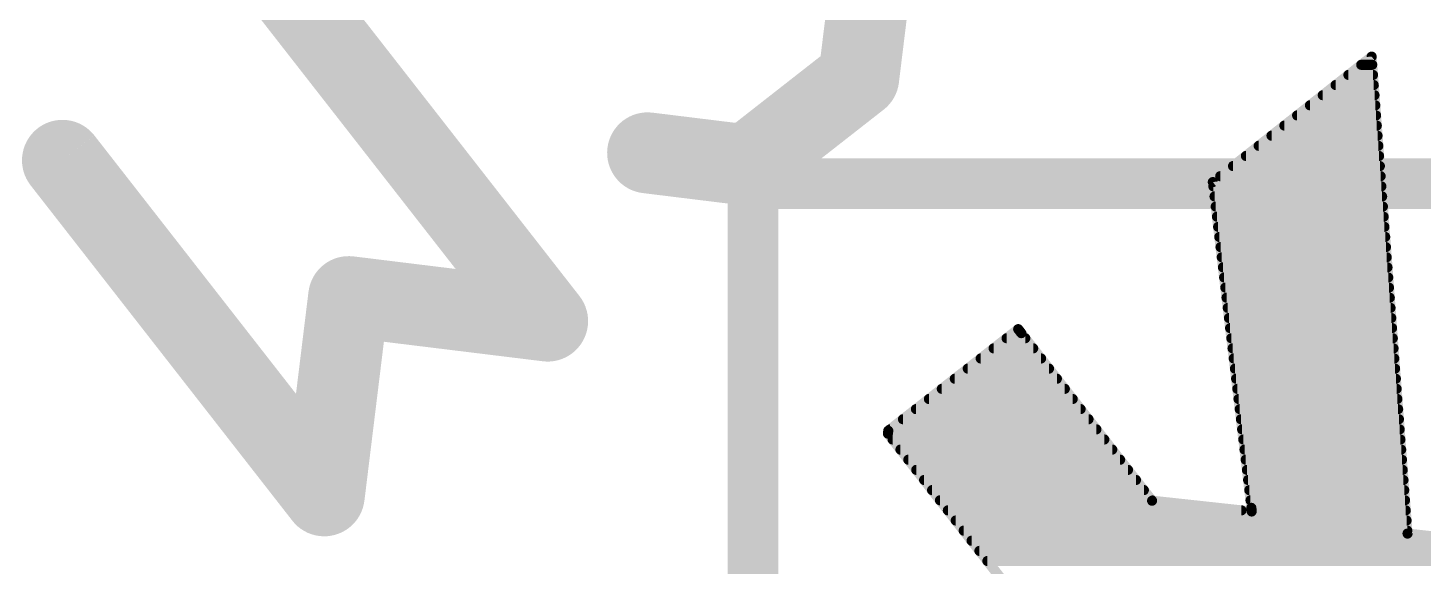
# Model space of a CAD drawing. Extents: x -0.1 to 20.3, y -11.4 to 28.1.
# Drawn here: x 3.719 to 7.223, y 11.011 to 12.361 of the extents above; entities that cross this region are included whole.
import ezdxf

# ---------------------------------------------------------------- set-up
doc = ezdxf.new("R2010")
doc.units = 0
for name, color, linetype in [('21', 41, 'CONTINUOUS'), ('22', 40, 'CONTINUOUS'), ('51', 53, 'CONTINUOUS')]:
    doc.layers.add(name, color=color, linetype=linetype)

msp = doc.modelspace()

# ---------------------------------------------------------------- linework, layer by layer
at = {"layer": '21', "const_width": 0.127}
for points in [[(10.54, 11.97), (5.54, 11.97)], [(5.54, 11.97), (5.54, 8.77)]]:
    msp.add_lwpolyline(points, dxfattribs=at)
at = {"layer": '21', "const_width": 0.0635}
for points in [[(5.54, 12.0018, 1), (5.54, 11.9383)], [(5.5717, 11.97, 1), (5.5083, 11.97)]]:
    msp.add_lwpolyline(points, format="xyb", dxfattribs=at)
at = {"layer": '22'}
for points, const_width in [([(5.8363, 12.4856), (5.8056, 12.2358)], 0.2032), ([(5.0244, 11.6255), (4.367, 12.4668)], 0.2032), ([(5.8056, 12.2358), (5.5252, 12.0167)], 0.2032), ([(7.0935, 12.2888), (6.6947, 11.9741)], 0.0254), ([(7.1836, 11.0925), (7.0935, 12.2888)], 0.0254), ([(7.0674, 12.2682), (7.095, 12.2682)], 0.0254), ([(7.003, 12.2174), (7.0989, 12.2174)], 0.0254), ([(7.0352, 12.2428), (7.097, 12.2428)], 0.0254), ([(6.9708, 12.192), (7.1008, 12.192)], 0.0254), ([(6.9386, 12.1666), (7.1027, 12.1666)], 0.0254), ([(3.8061, 12.0286), (4.4635, 11.1872)], 0.2032), ([(5.5252, 12.0167), (5.2754, 12.0474)], 0.2032), ([(6.8743, 12.1158), (7.1065, 12.1158)], 0.0254), ([(6.9064, 12.1412), (7.1046, 12.1412)], 0.0254), ([(6.8421, 12.0904), (7.1084, 12.0904)], 0.0254), ([(6.7777, 12.0396), (7.1123, 12.0396)], 0.0254), ([(6.8099, 12.065), (7.1104, 12.065)], 0.0254), ([(6.7455, 12.0142), (7.1142, 12.0142)], 0.0254), ([(6.6947, 11.9741), (6.7916, 11.1569)], 0.0254), ([(6.7133, 11.9888), (7.1161, 11.9888)], 0.0254), ([(6.696, 11.9634), (7.118, 11.9634)], 0.0254), ([(6.699, 11.938), (7.1199, 11.938)], 0.0254), ([(6.702, 11.9126), (7.1218, 11.9126)], 0.0254), ([(6.705, 11.8872), (7.1237, 11.8872)], 0.0254), ([(6.708, 11.8618), (7.1257, 11.8618)], 0.0254), ([(6.711, 11.8364), (7.1276, 11.8364)], 0.0254), ([(6.714, 11.811), (7.1295, 11.811)], 0.0254), ([(4.4635, 11.1872), (4.5248, 11.6868)], 0.2032), ([(4.5248, 11.6868), (5.0244, 11.6255)], 0.2032), ([(6.7171, 11.7856), (7.1314, 11.7856)], 0.0254), ([(6.7201, 11.7602), (7.1333, 11.7602)], 0.0254), ([(6.7231, 11.7348), (7.1352, 11.7348)], 0.0254), ([(6.7261, 11.7094), (7.1371, 11.7094)], 0.0254), ([(6.7291, 11.684), (7.1391, 11.684)], 0.0254), ([(6.7321, 11.6586), (7.141, 11.6586)], 0.0254), ([(6.7351, 11.6332), (7.1429, 11.6332)], 0.0254), ([(6.206, 11.6052), (5.8798, 11.3504)], 0.0254), ([(6.2138, 11.5952), (6.206, 11.6052)], 0.0254), ([(6.5422, 11.1749), (6.2138, 11.5952)], 0.0254), ([(6.7381, 11.6078), (7.1448, 11.6078)], 0.0254), ([(6.1443, 11.557), (6.2437, 11.557)], 0.0254), ([(6.1768, 11.5824), (6.2239, 11.5824)], 0.0254), ([(6.7411, 11.5824), (7.1467, 11.5824)], 0.0254), ([(6.7442, 11.557), (7.1486, 11.557)], 0.0254), ([(6.1118, 11.5316), (6.2635, 11.5316)], 0.0254), ([(6.7472, 11.5316), (7.1505, 11.5316)], 0.0254), ([(6.0468, 11.4808), (6.3032, 11.4808)], 0.0254), ([(6.0793, 11.5062), (6.2834, 11.5062)], 0.0254), ([(6.7502, 11.5062), (7.1525, 11.5062)], 0.0254), ([(6.7532, 11.4808), (7.1544, 11.4808)], 0.0254), ([(6.0142, 11.4554), (6.3231, 11.4554)], 0.0254), ([(6.7562, 11.4554), (7.1563, 11.4554)], 0.0254), ([(5.9817, 11.43), (6.3429, 11.43)], 0.0254), ([(6.7592, 11.43), (7.1582, 11.43)], 0.0254), ([(5.9167, 11.3792), (6.3826, 11.3792)], 0.0254), ([(5.9492, 11.4046), (6.3628, 11.4046)], 0.0254), ([(6.7622, 11.4046), (7.1601, 11.4046)], 0.0254), ([(6.7652, 11.3792), (7.162, 11.3792)], 0.0254), ([(5.8798, 11.3504), (5.8789, 11.3432)], 0.0254), ([(5.8789, 11.3432), (7.069, 9.82)], 0.0254), ([(5.8842, 11.3538), (6.4025, 11.3538)], 0.0254), ([(6.7682, 11.3538), (7.1639, 11.3538)], 0.0254), ([(5.8905, 11.3284), (6.4223, 11.3284)], 0.0254), ([(6.7712, 11.3284), (7.1659, 11.3284)], 0.0254), ([(5.9103, 11.303), (6.4422, 11.303)], 0.0254), ([(5.9301, 11.2776), (6.462, 11.2776)], 0.0254), ([(6.7743, 11.303), (7.1678, 11.303)], 0.0254), ([(6.7773, 11.2776), (7.1697, 11.2776)], 0.0254), ([(5.95, 11.2522), (6.4818, 11.2522)], 0.0254), ([(6.7803, 11.2522), (7.1716, 11.2522)], 0.0254), ([(5.9698, 11.2268), (6.5017, 11.2268)], 0.0254), ([(5.9897, 11.2014), (6.5215, 11.2014)], 0.0254), ([(6.7833, 11.2268), (7.1735, 11.2268)], 0.0254), ([(6.7863, 11.2014), (7.1754, 11.2014)], 0.0254), ([(6.0095, 11.176), (6.5414, 11.176)], 0.0254), ([(6.7923, 11.1478), (6.5422, 11.1749)], 0.0254), ([(6.7893, 11.176), (7.1773, 11.176)], 0.0254), ([(6.0294, 11.1506), (6.7667, 11.1506)], 0.0254), ([(6.7916, 11.1569), (6.7923, 11.1478)], 0.0254), ([(6.7921, 11.1506), (7.1792, 11.1506)], 0.0254), ([(6.0492, 11.1252), (7.1812, 11.1252)], 0.0254), ([(6.0691, 11.0998), (7.1831, 11.0998)], 0.0254), ([(6.0889, 11.0744), (7.3461, 11.0744)], 0.0254), ([(7.9852, 11.0031), (7.1836, 11.0925)], 0.0254), ([(6.1087, 11.049), (7.5739, 11.049)], 0.0254), ([(6.1286, 11.0236), (7.8017, 11.0236)], 0.0254)]:
    msp.add_lwpolyline(points, dxfattribs=dict(at, const_width=const_width))
for points, const_width in [([(5.8369, 12.1958, 1), (5.7744, 12.2759)], 0.1016), ([(7.0998, 12.2893, 1), (7.0872, 12.2884)], 0.0127), ([(7.0974, 12.2838, 1), (7.0896, 12.2938)], 0.0127), ([(5.7552, 12.242, 1), (5.8561, 12.2296)], 0.1016), ([(7.0674, 12.2745, 1), (7.0674, 12.2619)], 0.0127), ([(7.095, 12.2619, 1), (7.095, 12.2745)], 0.0127), ([(7.003, 12.2238, 1), (7.003, 12.2111)], 0.0127), ([(7.0352, 12.2492, 1), (7.0352, 12.2365)], 0.0127), ([(7.097, 12.2365, 1), (7.097, 12.2492)], 0.0127), ([(7.0989, 12.2111, 1), (7.0989, 12.2238)], 0.0127), ([(6.9708, 12.1983, 1), (6.9708, 12.1857)], 0.0127), ([(7.1008, 12.1857, 1), (7.1008, 12.1983)], 0.0127), ([(6.9386, 12.173, 1), (6.9386, 12.1603)], 0.0127), ([(7.1027, 12.1603, 1), (7.1027, 12.173)], 0.0127), ([(3.8461, 12.0599, 1), (3.7661, 11.9973)], 0.1016), ([(5.2816, 12.0978, 1), (5.2692, 11.997)], 0.1016), ([(6.8743, 12.1221, 1), (6.8743, 12.1095)], 0.0127), ([(6.9064, 12.1476, 1), (6.9064, 12.1349)], 0.0127), ([(7.1046, 12.1349, 1), (7.1046, 12.1476)], 0.0127), ([(7.1065, 12.1095, 1), (7.1065, 12.1221)], 0.0127), ([(5.4939, 12.0568, 1), (5.5565, 11.9767)], 0.1016), ([(5.519, 11.9663, 1), (5.5314, 12.0671)], 0.1016), ([(6.8421, 12.0968, 1), (6.8421, 12.0841)], 0.0127), ([(7.1084, 12.0841, 1), (7.1084, 12.0968)], 0.0127), ([(6.7777, 12.0459, 1), (6.7777, 12.0333)], 0.0127), ([(6.8099, 12.0714, 1), (6.8099, 12.0587)], 0.0127), ([(7.1104, 12.0587, 1), (7.1104, 12.0714)], 0.0127), ([(7.1123, 12.0333, 1), (7.1123, 12.0459)], 0.0127), ([(6.7455, 12.0206, 1), (6.7455, 12.0079)], 0.0127), ([(7.1142, 12.0079, 1), (7.1142, 12.0206)], 0.0127), ([(6.701, 11.9749, 1), (6.6884, 11.9734)], 0.0127), ([(6.6908, 11.9791, 1), (6.6987, 11.9691)], 0.0127), ([(6.7133, 11.9952, 1), (6.7133, 11.9825)], 0.0127), ([(7.1161, 11.9825, 1), (7.1161, 11.9952)], 0.0127), ([(6.696, 11.9697, 1), (6.696, 11.9571)], 0.0127), ([(6.699, 11.9444, 1), (6.699, 11.9317)], 0.0127), ([(7.118, 11.9571, 1), (7.118, 11.9697)], 0.0127), ([(7.1199, 11.9317, 1), (7.1199, 11.9444)], 0.0127), ([(6.702, 11.919, 1), (6.702, 11.9063)], 0.0127), ([(7.1218, 11.9063, 1), (7.1218, 11.919)], 0.0127), ([(6.705, 11.8935, 1), (6.705, 11.8809)], 0.0127), ([(7.1237, 11.8809, 1), (7.1237, 11.8935)], 0.0127), ([(6.708, 11.8681, 1), (6.708, 11.8555)], 0.0127), ([(6.711, 11.8428, 1), (6.711, 11.8301)], 0.0127), ([(7.1257, 11.8555, 1), (7.1257, 11.8681)], 0.0127), ([(7.1276, 11.8301, 1), (7.1276, 11.8428)], 0.0127), ([(6.714, 11.8173, 1), (6.714, 11.8047)], 0.0127), ([(7.1295, 11.8047, 1), (7.1295, 11.8173)], 0.0127), ([(4.531, 11.7372, 1), (4.5186, 11.6364)], 0.1016), ([(4.5752, 11.6806, 1), (4.4744, 11.693)], 0.1016), ([(6.7171, 11.7919, 1), (6.7171, 11.7793)], 0.0127), ([(6.7201, 11.7666, 1), (6.7201, 11.7539)], 0.0127), ([(7.1314, 11.7793, 1), (7.1314, 11.7919)], 0.0127), ([(7.1333, 11.7539, 1), (7.1333, 11.7666)], 0.0127), ([(6.7231, 11.7411, 1), (6.7231, 11.7285)], 0.0127), ([(7.1352, 11.7285, 1), (7.1352, 11.7411)], 0.0127), ([(4.9843, 11.5942, 1), (5.0644, 11.6567)], 0.1016), ([(5.0182, 11.575, 1), (5.0306, 11.6759)], 0.1016), ([(6.7261, 11.7157, 1), (6.7261, 11.7031)], 0.0127), ([(7.1371, 11.7031, 1), (7.1371, 11.7157)], 0.0127), ([(6.7291, 11.6904, 1), (6.7291, 11.6777)], 0.0127), ([(6.7321, 11.6649, 1), (6.7321, 11.6523)], 0.0127), ([(7.1391, 11.6777, 1), (7.1391, 11.6904)], 0.0127), ([(7.141, 11.6523, 1), (7.141, 11.6649)], 0.0127), ([(6.7351, 11.6395, 1), (6.7351, 11.6269)], 0.0127), ([(7.1429, 11.6269, 1), (7.1429, 11.6395)], 0.0127), ([(6.211, 11.6091, 1), (6.201, 11.6013)], 0.0127), ([(6.2099, 11.6002, 1), (6.2021, 11.6102)], 0.0127), ([(6.2188, 11.5991, 1), (6.2088, 11.5913)], 0.0127), ([(6.2088, 11.5913, 1), (6.2188, 11.5991)], 0.0127), ([(6.7381, 11.6142, 1), (6.7381, 11.6015)], 0.0127), ([(7.1448, 11.6015, 1), (7.1448, 11.6142)], 0.0127), ([(6.1443, 11.5633, 1), (6.1443, 11.5507)], 0.0127), ([(6.1768, 11.5887, 1), (6.1768, 11.5761)], 0.0127), ([(6.2239, 11.5761, 1), (6.2239, 11.5887)], 0.0127), ([(6.2437, 11.5507, 1), (6.2437, 11.5633)], 0.0127), ([(6.7411, 11.5887, 1), (6.7411, 11.5761)], 0.0127), ([(6.7442, 11.5633, 1), (6.7442, 11.5507)], 0.0127), ([(7.1467, 11.5761, 1), (7.1467, 11.5887)], 0.0127), ([(7.1486, 11.5507, 1), (7.1486, 11.5633)], 0.0127), ([(6.1118, 11.538, 1), (6.1118, 11.5253)], 0.0127), ([(6.2635, 11.5253, 1), (6.2635, 11.538)], 0.0127), ([(6.7472, 11.538, 1), (6.7472, 11.5253)], 0.0127), ([(7.1505, 11.5253, 1), (7.1505, 11.538)], 0.0127), ([(6.0468, 11.4871, 1), (6.0468, 11.4745)], 0.0127), ([(6.0793, 11.5125, 1), (6.0793, 11.4999)], 0.0127), ([(6.2834, 11.4999, 1), (6.2834, 11.5125)], 0.0127), ([(6.3032, 11.4745, 1), (6.3032, 11.4871)], 0.0127), ([(6.7502, 11.5125, 1), (6.7502, 11.4999)], 0.0127), ([(6.7532, 11.4871, 1), (6.7532, 11.4745)], 0.0127), ([(7.1525, 11.4999, 1), (7.1525, 11.5125)], 0.0127), ([(7.1544, 11.4745, 1), (7.1544, 11.4871)], 0.0127), ([(6.0142, 11.4618, 1), (6.0142, 11.4491)], 0.0127), ([(6.3231, 11.4491, 1), (6.3231, 11.4618)], 0.0127), ([(6.7562, 11.4618, 1), (6.7562, 11.4491)], 0.0127), ([(7.1563, 11.4491, 1), (7.1563, 11.4618)], 0.0127), ([(5.9817, 11.4363, 1), (5.9817, 11.4237)], 0.0127), ([(6.3429, 11.4237, 1), (6.3429, 11.4363)], 0.0127), ([(6.7592, 11.4363, 1), (6.7592, 11.4237)], 0.0127), ([(7.1582, 11.4237, 1), (7.1582, 11.4363)], 0.0127), ([(5.9167, 11.3856, 1), (5.9167, 11.3729)], 0.0127), ([(5.9492, 11.4109, 1), (5.9492, 11.3983)], 0.0127), ([(6.3628, 11.3983, 1), (6.3628, 11.4109)], 0.0127), ([(6.3826, 11.3729, 1), (6.3826, 11.3856)], 0.0127), ([(6.7622, 11.4109, 1), (6.7622, 11.3983)], 0.0127), ([(6.7652, 11.3856, 1), (6.7652, 11.3729)], 0.0127), ([(7.1601, 11.3983, 1), (7.1601, 11.4109)], 0.0127), ([(7.162, 11.3729, 1), (7.162, 11.3856)], 0.0127), ([(5.8839, 11.3471, 1), (5.8739, 11.3393)], 0.0127), ([(5.8861, 11.3496, 1), (5.8735, 11.3511)], 0.0127), ([(5.8759, 11.3554, 1), (5.8837, 11.3453)], 0.0127), ([(5.8842, 11.3601, 1), (5.8842, 11.3475)], 0.0127), ([(6.4025, 11.3475, 1), (6.4025, 11.3601)], 0.0127), ([(6.7682, 11.3601, 1), (6.7682, 11.3475)], 0.0127), ([(7.1639, 11.3475, 1), (7.1639, 11.3601)], 0.0127), ([(5.8726, 11.344, 1), (5.8852, 11.3424)], 0.0127), ([(5.8905, 11.3347, 1), (5.8905, 11.3221)], 0.0127), ([(6.4223, 11.3221, 1), (6.4223, 11.3347)], 0.0127), ([(6.7712, 11.3347, 1), (6.7712, 11.3221)], 0.0127), ([(7.1659, 11.3221, 1), (7.1659, 11.3347)], 0.0127), ([(5.9103, 11.3094, 1), (5.9103, 11.2967)], 0.0127), ([(5.9301, 11.284, 1), (5.9301, 11.2713)], 0.0127), ([(6.4422, 11.2967, 1), (6.4422, 11.3094)], 0.0127), ([(6.462, 11.2713, 1), (6.462, 11.284)], 0.0127), ([(6.7743, 11.3094, 1), (6.7743, 11.2967)], 0.0127), ([(6.7773, 11.284, 1), (6.7773, 11.2713)], 0.0127), ([(7.1678, 11.2967, 1), (7.1678, 11.3094)], 0.0127), ([(7.1697, 11.2713, 1), (7.1697, 11.284)], 0.0127), ([(4.4234, 11.1559, 1), (4.5035, 11.2185)], 0.1016), ([(5.95, 11.2585, 1), (5.95, 11.2459)], 0.0127), ([(6.4818, 11.2459, 1), (6.4818, 11.2585)], 0.0127), ([(6.7803, 11.2585, 1), (6.7803, 11.2459)], 0.0127), ([(7.1716, 11.2459, 1), (7.1716, 11.2585)], 0.0127), ([(4.413, 11.1934, 1), (4.5139, 11.181)], 0.1016), ([(5.9698, 11.2332, 1), (5.9698, 11.2205)], 0.0127), ([(5.9897, 11.2078, 1), (5.9897, 11.1951)], 0.0127), ([(6.5017, 11.2205, 1), (6.5017, 11.2332)], 0.0127), ([(6.5215, 11.1951, 1), (6.5215, 11.2078)], 0.0127), ([(6.7833, 11.2332, 1), (6.7833, 11.2205)], 0.0127), ([(6.7863, 11.2078, 1), (6.7863, 11.1951)], 0.0127), ([(7.1735, 11.2205, 1), (7.1735, 11.2332)], 0.0127), ([(7.1754, 11.1951, 1), (7.1754, 11.2078)], 0.0127), ([(6.0095, 11.1823, 1), (6.0095, 11.1697)], 0.0127), ([(6.5429, 11.1812, 1), (6.5415, 11.1686)], 0.0127), ([(6.5372, 11.171, 1), (6.5472, 11.1788)], 0.0127), ([(6.5414, 11.1697, 1), (6.5414, 11.1823)], 0.0127), ([(6.7893, 11.1823, 1), (6.7893, 11.1697)], 0.0127), ([(7.1773, 11.1697, 1), (7.1773, 11.1823)], 0.0127), ([(6.0294, 11.157, 1), (6.0294, 11.1443)], 0.0127), ([(6.7667, 11.1443, 1), (6.7667, 11.157)], 0.0127), ([(6.7979, 11.1574, 1), (6.7852, 11.1564)], 0.0127), ([(6.7853, 11.1561, 1), (6.7979, 11.1576)], 0.0127), ([(6.7921, 11.157, 1), (6.7921, 11.1443)], 0.0127), ([(6.786, 11.1473, 1), (6.7986, 11.1483)], 0.0127), ([(6.7916, 11.1415, 1), (6.793, 11.1541)], 0.0127), ([(7.1792, 11.1443, 1), (7.1792, 11.157)], 0.0127), ([(6.0492, 11.1316, 1), (6.0492, 11.1189)], 0.0127), ([(6.0691, 11.1061, 1), (6.0691, 11.0935)], 0.0127), ([(7.1812, 11.1189, 1), (7.1812, 11.1316)], 0.0127), ([(7.1831, 11.0935, 1), (7.1831, 11.1061)], 0.0127), ([(6.0889, 11.0808, 1), (6.0889, 11.0681)], 0.0127), ([(7.1843, 11.0988, 1), (7.1829, 11.0862)], 0.0127), ([(7.1773, 11.092, 1), (7.19, 11.093)], 0.0127), ([(6.1087, 11.0554, 1), (6.1087, 11.0427)], 0.0127), ([(6.1286, 11.0299, 1), (6.1286, 11.0173)], 0.0127)]:
    msp.add_lwpolyline(points, format="xyb", dxfattribs=dict(at, const_width=const_width))
at = {"layer": '51', "const_width": 0.127}
for points in [[(5.54, 11.97), (5.54, 8.77)], [(10.54, 11.97), (5.54, 11.97)]]:
    msp.add_lwpolyline(points, dxfattribs=at)
at = {"layer": '51', "const_width": 0.0635}
for points in [[(5.54, 12.0018, 1), (5.54, 11.9383)], [(5.5717, 11.97, 1), (5.5083, 11.97)]]:
    msp.add_lwpolyline(points, format="xyb", dxfattribs=at)

doc.saveas('drawing.dxf')
